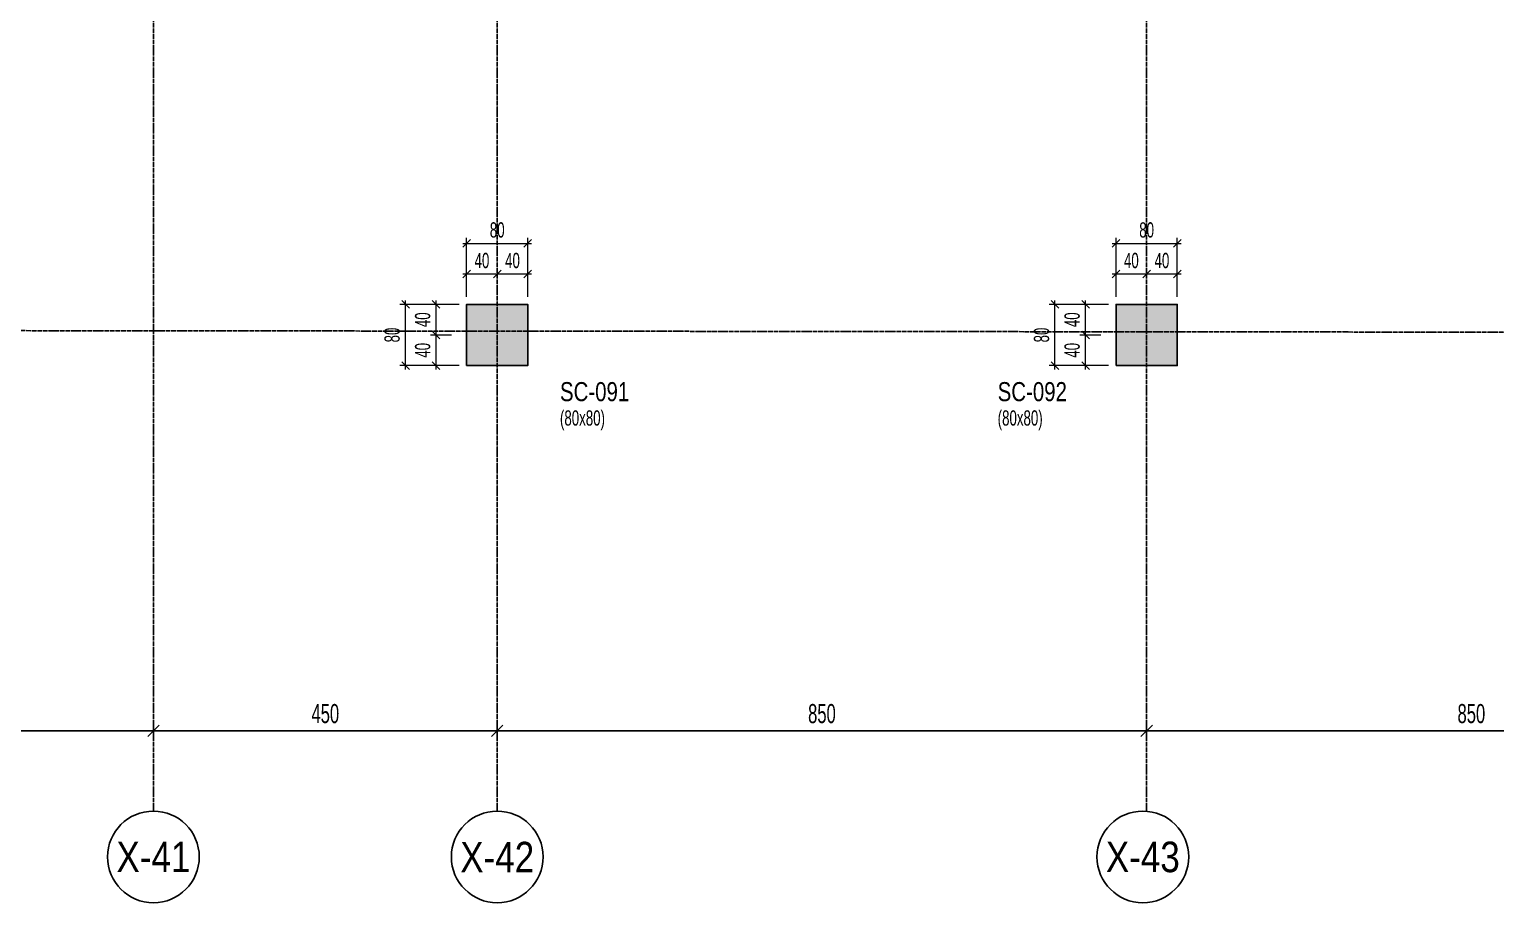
# Model space of a CAD drawing. Header units: millimetres. Extents: x -832 to 6845, y -750 to 4194.
# Drawn here: x 1088 to 3007, y -750 to 394 of the extents above; entities that cross this region are included whole.
import ezdxf
from ezdxf.enums import TextEntityAlignment as Align

# ---------------------------------------------------------------- set-up
doc = ezdxf.new("R2010")
doc.units = ezdxf.units.MM
doc.header["$LTSCALE"] = 100
doc.header["$PDSIZE"] = -100
doc.linetypes.add('DASHDOT', pattern=[2.4, 2, -0.2, 0, -0.2])
for name, color, linetype in [('AKS BALON_ULK', 9, 'Continuous'), ('AKS YAZI_ULK', 20, 'Continuous'), ('AKS_ULK', 8, 'DASHDOT'), ('KOLON-PERDE CEKIRDEK_ULK', 4, 'Continuous'), ('OLCU DIS_ULK', 7, 'Continuous'), ('TARAMA SOLID_ULK', 251, 'Continuous')]:
    doc.layers.add(name, color=color, linetype=linetype)
for name, color, linetype, lineweight in [('KOLON BOYUT_ULK', 255, 'Continuous', 13), ('KOLON ISIM_ULK', 91, 'Continuous', 13), ('OLCU IC_ULK', 146, 'Continuous', 18)]:
    doc.layers.add(name, color=color, linetype=linetype, lineweight=lineweight)
doc.styles.add('ULK-SIMPLXTW.shx', font='ARIALN.TTF')
doc.styles.add('ulkr-simplxtw.shx', font='ulkr-simplxtw.shx', dxfattribs={"width": 0.65})
doc.dimstyles.new('1-100-DIS_ULK', dxfattribs={"dimscale": 100, "dimtxt": 0.25, "dimasz": 0.15, "dimexe": 0.1, "dimexo": 0.1, "dimgap": 0.1, "dimtad": 1, "dimdec": 0, "dimzin": 9, "dimdsep": 46, "dimtxsty": 'ulkr-simplxtw.shx', "dimblk": 'OBLIQUE', "dimcen": 0.1, "dimdle": 0.11, "dimclrd": 256, "dimclre": 256, "dimclrt": 3, "dimadec": 0, "dimazin": 0, "dimtfac": 1, "dimtdec": 0, "dimtix": 1, "dimtmove": 1, "dimatfit": 3, "dimldrblk": 'OBLIQUE', "dimfxl": 1, "dimtolj": 1, "dimtzin": 12, "dimarcsym": 0})
doc.dimstyles.new('1-100-IC_ULK', dxfattribs={"dimscale": 10, "dimtxt": 2, "dimasz": 1, "dimexe": 0.75, "dimexo": 1, "dimgap": 0.75, "dimtad": 1, "dimdec": 1, "dimzin": 9, "dimdsep": 46, "dimtxsty": 'ulkr-simplxtw.shx', "dimblk": 'OBLIQUE', "dimcen": 0.1, "dimdle": 0.5, "dimclrd": 146, "dimclre": 146, "dimclrt": 2, "dimadec": 0, "dimazin": 2, "dimtfac": 1, "dimtdec": 1, "dimtix": 1, "dimtmove": 2, "dimatfit": 3, "dimldrblk": 'OBLIQUE', "dimfxl": 1, "dimtolj": 1, "dimtzin": 0, "dimlwd": -1, "dimlwe": -1, "dimarcsym": 0})

# ---------------------------------------------------------------- blocks, each defined once
blk = doc.blocks.new('AKS SEMBOL_ULK')
at = {"layer": 'AKS BALON_ULK', "linetype": 'ByBlock'}
blk.add_circle((0, -41.2), 60, dxfattribs=at)
at = {"layer": 'AKS YAZI_ULK', "style": 'ULK-SIMPLXTW.shx'}
blk.add_attdef('1', text='', height=40, dxfattribs=at).set_placement((0, -41.2), align=Align.MIDDLE)
blk = doc.blocks.new('_Oblique')
at = {"color": 0, "linetype": 'ByBlock', "lineweight": -2}
blk.add_line((-0.5, -0.5), (0.5, 0.5), dxfattribs=at)
blk = doc.blocks.new('*D948')
at = {"layer": 'Defpoints', "color": 0, "transparency": 16777216}
for p in [(2550, -505.3), (3400, -505.3), (3400, -525.3)]:
    blk.add_point(p, dxfattribs=at)
at = {"layer": 'OLCU DIS_ULK', "lineweight": -2, "transparency": 16777216}
for p, q in [((2550, -515.3), (2550, -535.3)), ((3400, -515.3), (3400, -535.3)), ((2539, -525.3), (3411, -525.3))]:
    blk.add_line(p, q, dxfattribs=at)
at = {"layer": 'OLCU DIS_ULK', "lineweight": -2, "transparency": 16777216, "xscale": 15, "yscale": 15, "zscale": 15, "rotation": 180}
blk.add_blockref('_Oblique', (2550, -525.3), dxfattribs=at)
at = {"layer": 'OLCU DIS_ULK', "lineweight": -2, "transparency": 16777216, "xscale": 15, "yscale": 15, "zscale": 15}
blk.add_blockref('_Oblique', (3400, -525.3), dxfattribs=at)
at = {"layer": 'OLCU DIS_ULK', "color": 3, "transparency": 16777216, "insert": (2975, -502.8), "char_height": 25, "attachment_point": 5, "style": 'ulkr-simplxtw.shx'}
blk.add_mtext('\\A1;850', dxfattribs=at)
blk = doc.blocks.new('*D950')
at = {"layer": 'Defpoints', "color": 0, "transparency": 16777216}
for p in [(1700, -505.3), (2550, -505.3), (2550, -525.3)]:
    blk.add_point(p, dxfattribs=at)
at = {"layer": 'OLCU DIS_ULK', "lineweight": -2, "transparency": 16777216}
for p, q in [((1700, -515.3), (1700, -535.3)), ((2550, -515.3), (2550, -535.3)), ((1689, -525.3), (2561, -525.3))]:
    blk.add_line(p, q, dxfattribs=at)
at = {"layer": 'OLCU DIS_ULK', "lineweight": -2, "transparency": 16777216, "xscale": 15, "yscale": 15, "zscale": 15, "rotation": 180}
blk.add_blockref('_Oblique', (1700, -525.3), dxfattribs=at)
at = {"layer": 'OLCU DIS_ULK', "lineweight": -2, "transparency": 16777216, "xscale": 15, "yscale": 15, "zscale": 15}
blk.add_blockref('_Oblique', (2550, -525.3), dxfattribs=at)
at = {"layer": 'OLCU DIS_ULK', "color": 3, "transparency": 16777216, "insert": (2125, -502.8), "char_height": 25, "attachment_point": 5, "style": 'ulkr-simplxtw.shx'}
blk.add_mtext('\\A1;850', dxfattribs=at)
blk = doc.blocks.new('*D952')
at = {"layer": 'Defpoints', "color": 0, "transparency": 16777216}
for p in [(850, -505.3), (1250, -505.3), (1250, -525.3)]:
    blk.add_point(p, dxfattribs=at)
at = {"layer": 'OLCU DIS_ULK', "lineweight": -2, "transparency": 16777216}
for p, q in [((850, -515.3), (850, -535.3)), ((1250, -515.3), (1250, -535.3)), ((839, -525.3), (1261, -525.3))]:
    blk.add_line(p, q, dxfattribs=at)
at = {"layer": 'OLCU DIS_ULK', "lineweight": -2, "transparency": 16777216, "xscale": 15, "yscale": 15, "zscale": 15, "rotation": 180}
blk.add_blockref('_Oblique', (850, -525.3), dxfattribs=at)
at = {"layer": 'OLCU DIS_ULK', "lineweight": -2, "transparency": 16777216, "xscale": 15, "yscale": 15, "zscale": 15}
blk.add_blockref('_Oblique', (1250, -525.3), dxfattribs=at)
at = {"layer": 'OLCU DIS_ULK', "color": 3, "transparency": 16777216, "insert": (1050, -502.8), "char_height": 25, "attachment_point": 5, "style": 'ulkr-simplxtw.shx'}
blk.add_mtext('\\A1;400', dxfattribs=at)
blk = doc.blocks.new('*D962')
at = {"layer": 'Defpoints', "color": 0, "transparency": 16777216}
for p in [(1250, -505.3), (1700, -505.3), (1700, -525.3)]:
    blk.add_point(p, dxfattribs=at)
at = {"layer": 'OLCU DIS_ULK', "lineweight": -2, "transparency": 16777216}
for p, q in [((1250, -515.3), (1250, -535.3)), ((1700, -515.3), (1700, -535.3)), ((1239, -525.3), (1711, -525.3))]:
    blk.add_line(p, q, dxfattribs=at)
at = {"layer": 'OLCU DIS_ULK', "lineweight": -2, "transparency": 16777216, "xscale": 15, "yscale": 15, "zscale": 15, "rotation": 180}
blk.add_blockref('_Oblique', (1250, -525.3), dxfattribs=at)
at = {"layer": 'OLCU DIS_ULK', "lineweight": -2, "transparency": 16777216, "xscale": 15, "yscale": 15, "zscale": 15}
blk.add_blockref('_Oblique', (1700, -525.3), dxfattribs=at)
at = {"layer": 'OLCU DIS_ULK', "color": 3, "transparency": 16777216, "insert": (1475, -502.8), "char_height": 25, "attachment_point": 5, "style": 'ulkr-simplxtw.shx'}
blk.add_mtext('\\A1;450', dxfattribs=at)
blk = doc.blocks.new('*U12')
at = {"layer": 'KOLON BOYUT_ULK', "style": 'ulkr-simplxtw.shx', "width": 0.65}
blk.add_attdef('2', text='', height=20, dxfattribs=at).set_placement((0, -37), align=Align.TOP_LEFT)
at = {"layer": 'KOLON ISIM_ULK', "style": 'ulkr-simplxtw.shx', "width": 0.8}
blk.add_attdef('1', text='', height=25, dxfattribs=at).set_placement((0, 0), align=Align.TOP_LEFT)
blk = doc.blocks.new('*D974')
at = {"layer": 'Defpoints', "color": 0, "transparency": 16777216}
for p in [(2470, 33.2), (2510, 33.2), (2500, -6.8)]:
    blk.add_point(p, dxfattribs=at)
at = {"layer": 'OLCU IC_ULK', "color": 146, "linetype": 'Continuous', "transparency": 16777216}
for p, q in [((2500, 33.2), (2462.5, 33.2)), ((2490, -6.8), (2462.5, -6.8))]:
    blk.add_line(p, q, dxfattribs=at)
at = {"layer": 'OLCU IC_ULK', "color": 146, "transparency": 16777216}
blk.add_line((2470, -11.8), (2470, 38.2), dxfattribs=at)
at = {"layer": 'OLCU IC_ULK', "color": 146, "transparency": 16777216, "xscale": 10, "yscale": 10, "zscale": 10}
for p, rotation in [((2470, 33.2), 90), ((2470, -6.8), 270)]:
    blk.add_blockref('_Oblique', p, dxfattribs=dict(at, rotation=rotation))
at = {"layer": 'OLCU IC_ULK', "color": 2, "transparency": 16777216, "insert": (2452.5, 13.2), "char_height": 20, "attachment_point": 5, "rotation": 90, "style": 'ulkr-simplxtw.shx'}
blk.add_mtext('\\A1;40', dxfattribs=at)
blk = doc.blocks.new('*D975')
at = {"layer": 'Defpoints', "color": 0, "transparency": 16777216}
for p in [(2470, -6.8), (2500, -6.8), (2510, -46.8)]:
    blk.add_point(p, dxfattribs=at)
at = {"layer": 'OLCU IC_ULK', "color": 146, "linetype": 'Continuous', "transparency": 16777216}
for p, q in [((2490, -6.8), (2462.5, -6.8)), ((2500, -46.8), (2462.5, -46.8))]:
    blk.add_line(p, q, dxfattribs=at)
at = {"layer": 'OLCU IC_ULK', "color": 146, "transparency": 16777216}
blk.add_line((2470, -51.8), (2470, -1.8), dxfattribs=at)
at = {"layer": 'OLCU IC_ULK', "color": 146, "transparency": 16777216, "xscale": 10, "yscale": 10, "zscale": 10}
for p, rotation in [((2470, -6.8), 90), ((2470, -46.8), 270)]:
    blk.add_blockref('_Oblique', p, dxfattribs=dict(at, rotation=rotation))
at = {"layer": 'OLCU IC_ULK', "color": 2, "transparency": 16777216, "insert": (2452.5, -26.8), "char_height": 20, "attachment_point": 5, "rotation": 90, "style": 'ulkr-simplxtw.shx'}
blk.add_mtext('\\A1;40', dxfattribs=at)
blk = doc.blocks.new('*D976')
at = {"layer": 'Defpoints', "color": 0, "transparency": 16777216}
for p in [(2430, 33.2), (2510, 33.2), (2510, -46.8)]:
    blk.add_point(p, dxfattribs=at)
at = {"layer": 'OLCU IC_ULK', "color": 146, "linetype": 'Continuous', "transparency": 16777216}
for p, q in [((2500, 33.2), (2422.5, 33.2)), ((2500, -46.8), (2422.5, -46.8))]:
    blk.add_line(p, q, dxfattribs=at)
at = {"layer": 'OLCU IC_ULK', "color": 146, "transparency": 16777216}
blk.add_line((2430, -51.8), (2430, 38.2), dxfattribs=at)
at = {"layer": 'OLCU IC_ULK', "color": 146, "transparency": 16777216, "xscale": 10, "yscale": 10, "zscale": 10}
for p, rotation in [((2430, 33.2), 90), ((2430, -46.8), 270)]:
    blk.add_blockref('_Oblique', p, dxfattribs=dict(at, rotation=rotation))
at = {"layer": 'OLCU IC_ULK', "color": 2, "transparency": 16777216, "insert": (2412.5, -6.8), "char_height": 20, "attachment_point": 5, "rotation": 90, "style": 'ulkr-simplxtw.shx'}
blk.add_mtext('\\A1;80', dxfattribs=at)
blk = doc.blocks.new('*D977')
at = {"layer": 'Defpoints', "color": 0, "transparency": 16777216}
for p in [(2550, 73.2), (2550, 73.2), (2510, 33.2)]:
    blk.add_point(p, dxfattribs=at)
at = {"layer": 'OLCU IC_ULK', "color": 146, "linetype": 'Continuous', "transparency": 16777216}
for p, q in [((2510, 43.2), (2510, 80.7)), ((2550, 63.2), (2550, 65.7))]:
    blk.add_line(p, q, dxfattribs=at)
at = {"layer": 'OLCU IC_ULK', "color": 146, "transparency": 16777216}
blk.add_line((2505, 73.2), (2555, 73.2), dxfattribs=at)
at = {"layer": 'OLCU IC_ULK', "color": 146, "transparency": 16777216, "xscale": 10, "yscale": 10, "zscale": 10, "rotation": 180}
blk.add_blockref('_Oblique', (2510, 73.2), dxfattribs=at)
at = {"layer": 'OLCU IC_ULK', "color": 146, "transparency": 16777216, "xscale": 10, "yscale": 10, "zscale": 10}
blk.add_blockref('_Oblique', (2550, 73.2), dxfattribs=at)
at = {"layer": 'OLCU IC_ULK', "color": 2, "transparency": 16777216, "insert": (2530, 90.7), "char_height": 20, "attachment_point": 5, "style": 'ulkr-simplxtw.shx'}
blk.add_mtext('\\A1;40', dxfattribs=at)
blk = doc.blocks.new('*D978')
at = {"layer": 'Defpoints', "color": 0, "transparency": 16777216}
for p in [(2550, 73.2), (2590, 73.2), (2590, 33.2)]:
    blk.add_point(p, dxfattribs=at)
at = {"layer": 'OLCU IC_ULK', "color": 146, "linetype": 'Continuous', "transparency": 16777216}
for p, q in [((2590, 43.2), (2590, 80.7)), ((2550, 63.2), (2550, 65.7))]:
    blk.add_line(p, q, dxfattribs=at)
at = {"layer": 'OLCU IC_ULK', "color": 146, "transparency": 16777216}
blk.add_line((2545, 73.2), (2595, 73.2), dxfattribs=at)
at = {"layer": 'OLCU IC_ULK', "color": 146, "transparency": 16777216, "xscale": 10, "yscale": 10, "zscale": 10, "rotation": 180}
blk.add_blockref('_Oblique', (2550, 73.2), dxfattribs=at)
at = {"layer": 'OLCU IC_ULK', "color": 146, "transparency": 16777216, "xscale": 10, "yscale": 10, "zscale": 10}
blk.add_blockref('_Oblique', (2590, 73.2), dxfattribs=at)
at = {"layer": 'OLCU IC_ULK', "color": 2, "transparency": 16777216, "insert": (2570, 90.7), "char_height": 20, "attachment_point": 5, "style": 'ulkr-simplxtw.shx'}
blk.add_mtext('\\A1;40', dxfattribs=at)
blk = doc.blocks.new('*D979')
at = {"layer": 'Defpoints', "color": 0, "transparency": 16777216}
for p in [(2590, 113.2), (2510, 33.2), (2590, 33.2)]:
    blk.add_point(p, dxfattribs=at)
at = {"layer": 'OLCU IC_ULK', "color": 146, "linetype": 'Continuous', "transparency": 16777216}
for p, q in [((2510, 43.2), (2510, 120.7)), ((2590, 43.2), (2590, 120.7))]:
    blk.add_line(p, q, dxfattribs=at)
at = {"layer": 'OLCU IC_ULK', "color": 146, "transparency": 16777216}
blk.add_line((2505, 113.2), (2595, 113.2), dxfattribs=at)
at = {"layer": 'OLCU IC_ULK', "color": 146, "transparency": 16777216, "xscale": 10, "yscale": 10, "zscale": 10, "rotation": 180}
blk.add_blockref('_Oblique', (2510, 113.2), dxfattribs=at)
at = {"layer": 'OLCU IC_ULK', "color": 146, "transparency": 16777216, "xscale": 10, "yscale": 10, "zscale": 10}
blk.add_blockref('_Oblique', (2590, 113.2), dxfattribs=at)
at = {"layer": 'OLCU IC_ULK', "color": 2, "transparency": 16777216, "insert": (2550, 130.7), "char_height": 20, "attachment_point": 5, "style": 'ulkr-simplxtw.shx'}
blk.add_mtext('\\A1;80', dxfattribs=at)
blk = doc.blocks.new('*D980')
at = {"layer": 'Defpoints', "color": 0, "transparency": 16777216}
for p in [(1620, 33.2), (1660, 33.2), (1650, -6.8)]:
    blk.add_point(p, dxfattribs=at)
at = {"layer": 'OLCU IC_ULK', "color": 146, "linetype": 'Continuous', "transparency": 16777216}
for p, q in [((1650, 33.2), (1612.5, 33.2)), ((1640, -6.8), (1612.5, -6.8))]:
    blk.add_line(p, q, dxfattribs=at)
at = {"layer": 'OLCU IC_ULK', "color": 146, "transparency": 16777216}
blk.add_line((1620, -11.8), (1620, 38.2), dxfattribs=at)
at = {"layer": 'OLCU IC_ULK', "color": 146, "transparency": 16777216, "xscale": 10, "yscale": 10, "zscale": 10}
for p, rotation in [((1620, 33.2), 90), ((1620, -6.8), 270)]:
    blk.add_blockref('_Oblique', p, dxfattribs=dict(at, rotation=rotation))
at = {"layer": 'OLCU IC_ULK', "color": 2, "transparency": 16777216, "insert": (1602.5, 13.2), "char_height": 20, "attachment_point": 5, "rotation": 90, "style": 'ulkr-simplxtw.shx'}
blk.add_mtext('\\A1;40', dxfattribs=at)
blk = doc.blocks.new('*D981')
at = {"layer": 'Defpoints', "color": 0, "transparency": 16777216}
for p in [(1620, -6.8), (1650, -6.8), (1660, -46.8)]:
    blk.add_point(p, dxfattribs=at)
at = {"layer": 'OLCU IC_ULK', "color": 146, "linetype": 'Continuous', "transparency": 16777216}
for p, q in [((1640, -6.8), (1612.5, -6.8)), ((1650, -46.8), (1612.5, -46.8))]:
    blk.add_line(p, q, dxfattribs=at)
at = {"layer": 'OLCU IC_ULK', "color": 146, "transparency": 16777216}
blk.add_line((1620, -51.8), (1620, -1.8), dxfattribs=at)
at = {"layer": 'OLCU IC_ULK', "color": 146, "transparency": 16777216, "xscale": 10, "yscale": 10, "zscale": 10}
for p, rotation in [((1620, -6.8), 90), ((1620, -46.8), 270)]:
    blk.add_blockref('_Oblique', p, dxfattribs=dict(at, rotation=rotation))
at = {"layer": 'OLCU IC_ULK', "color": 2, "transparency": 16777216, "insert": (1602.5, -26.8), "char_height": 20, "attachment_point": 5, "rotation": 90, "style": 'ulkr-simplxtw.shx'}
blk.add_mtext('\\A1;40', dxfattribs=at)
blk = doc.blocks.new('*D982')
at = {"layer": 'Defpoints', "color": 0, "transparency": 16777216}
for p in [(1580, 33.2), (1660, 33.2), (1660, -46.8)]:
    blk.add_point(p, dxfattribs=at)
at = {"layer": 'OLCU IC_ULK', "color": 146, "linetype": 'Continuous', "transparency": 16777216}
for p, q in [((1650, 33.2), (1572.5, 33.2)), ((1650, -46.8), (1572.5, -46.8))]:
    blk.add_line(p, q, dxfattribs=at)
at = {"layer": 'OLCU IC_ULK', "color": 146, "transparency": 16777216}
blk.add_line((1580, -51.8), (1580, 38.2), dxfattribs=at)
at = {"layer": 'OLCU IC_ULK', "color": 146, "transparency": 16777216, "xscale": 10, "yscale": 10, "zscale": 10}
for p, rotation in [((1580, 33.2), 90), ((1580, -46.8), 270)]:
    blk.add_blockref('_Oblique', p, dxfattribs=dict(at, rotation=rotation))
at = {"layer": 'OLCU IC_ULK', "color": 2, "transparency": 16777216, "insert": (1562.5, -6.8), "char_height": 20, "attachment_point": 5, "rotation": 90, "style": 'ulkr-simplxtw.shx'}
blk.add_mtext('\\A1;80', dxfattribs=at)
blk = doc.blocks.new('*D983')
at = {"layer": 'Defpoints', "color": 0, "transparency": 16777216}
for p in [(1700, 73.2), (1700, 73.2), (1660, 33.2)]:
    blk.add_point(p, dxfattribs=at)
at = {"layer": 'OLCU IC_ULK', "color": 146, "linetype": 'Continuous', "transparency": 16777216}
for p, q in [((1660, 43.2), (1660, 80.7)), ((1700, 63.2), (1700, 65.7))]:
    blk.add_line(p, q, dxfattribs=at)
at = {"layer": 'OLCU IC_ULK', "color": 146, "transparency": 16777216}
blk.add_line((1655, 73.2), (1705, 73.2), dxfattribs=at)
at = {"layer": 'OLCU IC_ULK', "color": 146, "transparency": 16777216, "xscale": 10, "yscale": 10, "zscale": 10, "rotation": 180}
blk.add_blockref('_Oblique', (1660, 73.2), dxfattribs=at)
at = {"layer": 'OLCU IC_ULK', "color": 146, "transparency": 16777216, "xscale": 10, "yscale": 10, "zscale": 10}
blk.add_blockref('_Oblique', (1700, 73.2), dxfattribs=at)
at = {"layer": 'OLCU IC_ULK', "color": 2, "transparency": 16777216, "insert": (1680, 90.7), "char_height": 20, "attachment_point": 5, "style": 'ulkr-simplxtw.shx'}
blk.add_mtext('\\A1;40', dxfattribs=at)
blk = doc.blocks.new('*D984')
at = {"layer": 'Defpoints', "color": 0, "transparency": 16777216}
for p in [(1700, 73.2), (1740, 73.2), (1740, 33.2)]:
    blk.add_point(p, dxfattribs=at)
at = {"layer": 'OLCU IC_ULK', "color": 146, "linetype": 'Continuous', "transparency": 16777216}
for p, q in [((1740, 43.2), (1740, 80.7)), ((1700, 63.2), (1700, 65.7))]:
    blk.add_line(p, q, dxfattribs=at)
at = {"layer": 'OLCU IC_ULK', "color": 146, "transparency": 16777216}
blk.add_line((1695, 73.2), (1745, 73.2), dxfattribs=at)
at = {"layer": 'OLCU IC_ULK', "color": 146, "transparency": 16777216, "xscale": 10, "yscale": 10, "zscale": 10, "rotation": 180}
blk.add_blockref('_Oblique', (1700, 73.2), dxfattribs=at)
at = {"layer": 'OLCU IC_ULK', "color": 146, "transparency": 16777216, "xscale": 10, "yscale": 10, "zscale": 10}
blk.add_blockref('_Oblique', (1740, 73.2), dxfattribs=at)
at = {"layer": 'OLCU IC_ULK', "color": 2, "transparency": 16777216, "insert": (1720, 90.7), "char_height": 20, "attachment_point": 5, "style": 'ulkr-simplxtw.shx'}
blk.add_mtext('\\A1;40', dxfattribs=at)
blk = doc.blocks.new('*D985')
at = {"layer": 'Defpoints', "color": 0, "transparency": 16777216}
for p in [(1740, 113.2), (1660, 33.2), (1740, 33.2)]:
    blk.add_point(p, dxfattribs=at)
at = {"layer": 'OLCU IC_ULK', "color": 146, "linetype": 'Continuous', "transparency": 16777216}
for p, q in [((1660, 43.2), (1660, 120.7)), ((1740, 43.2), (1740, 120.7))]:
    blk.add_line(p, q, dxfattribs=at)
at = {"layer": 'OLCU IC_ULK', "color": 146, "transparency": 16777216}
blk.add_line((1655, 113.2), (1745, 113.2), dxfattribs=at)
at = {"layer": 'OLCU IC_ULK', "color": 146, "transparency": 16777216, "xscale": 10, "yscale": 10, "zscale": 10, "rotation": 180}
blk.add_blockref('_Oblique', (1660, 113.2), dxfattribs=at)
at = {"layer": 'OLCU IC_ULK', "color": 146, "transparency": 16777216, "xscale": 10, "yscale": 10, "zscale": 10}
blk.add_blockref('_Oblique', (1740, 113.2), dxfattribs=at)
at = {"layer": 'OLCU IC_ULK', "color": 2, "transparency": 16777216, "insert": (1700, 130.7), "char_height": 20, "attachment_point": 5, "style": 'ulkr-simplxtw.shx'}
blk.add_mtext('\\A1;80', dxfattribs=at)

msp = doc.modelspace()

# ---------------------------------------------------------------- hatches: boundary and pattern name
at = {"layer": 'TARAMA SOLID_ULK'}
h = msp.add_hatch(color=256, dxfattribs=at)
h.dxf.hatch_style = 1
h.paths.add_polyline_path([(1660, -46.78), (1740, -46.78), (1740, 33.22), (1660, 33.22)])
h = msp.add_hatch(color=256, dxfattribs=at)
h.dxf.hatch_style = 1
h.paths.add_polyline_path([(2510, -46.78), (2590, -46.78), (2590, 33.22), (2510, 33.22)])

# ---------------------------------------------------------------- linework, layer by layer
at = {"layer": 'AKS_ULK', "ltscale": 0.03}
for points in [[(1250, 4073.81), (1250, -630.29)], [(1700, 4073.81), (1700, -630.29)], [(2550, 4073.81), (2550, -630.29)], [(6725.24, -6.78), (-711.61, 0.72)]]:
    msp.add_lwpolyline(points, dxfattribs=at)
at = {"layer": 'KOLON-PERDE CEKIRDEK_ULK'}
for points in [[(1660, -46.78), (1740, -46.78), (1740, 33.22), (1660, 33.22)], [(2510, -46.78), (2590, -46.78), (2590, 33.22), (2510, 33.22)]]:
    msp.add_lwpolyline(points, close=True, dxfattribs=at)

# ---------------------------------------------------------------- block references
at = {"layer": 'AKS_ULK', "linetype": 'ByBlock'}
ref = msp.add_blockref('AKS SEMBOL_ULK', (1250, -731.54), dxfattribs=dict(at, xscale=-1, rotation=180))
ref.add_attrib('1', 'X-41', dxfattribs={"layer": 'AKS YAZI_ULK', "height": 40, "style": 'ULK-SIMPLXTW.shx'}).set_placement((1250, -690.29), align=Align.MIDDLE)
ref = msp.add_blockref('AKS SEMBOL_ULK', (1700, -731.54), dxfattribs=dict(at, xscale=-1, rotation=180))
ref.add_attrib('1', 'X-42', dxfattribs={"layer": 'AKS YAZI_ULK', "height": 40, "style": 'ULK-SIMPLXTW.shx'}).set_placement((1700, -690.29), align=Align.MIDDLE)
ref = msp.add_blockref('AKS SEMBOL_ULK', (2545, -731.54), dxfattribs=dict(at, xscale=-1, rotation=180))
ref.add_attrib('1', 'X-43', dxfattribs={"layer": 'AKS YAZI_ULK', "height": 40, "style": 'ULK-SIMPLXTW.shx'}).set_placement((2545, -690.29), align=Align.MIDDLE)
at = {"layer": 'KOLON ISIM_ULK'}
for p, values in [((1782.11, -68.45), {'1': 'SC-091', '2': '(80x80)'}), ((2355, -68.45), {'1': 'SC-092', '2': '(80x80)'})]:
    msp.add_blockref('*U12', p, dxfattribs=at).add_auto_attribs(values)

# ---------------------------------------------------------------- dimensions: what is measured, and where the dimension line sits
at = {"layer": 'OLCU DIS_ULK'}
for base, p1, p2, picture, middle in [((1250, -525.29), (850, -505.29), (1250, -505.29), '*D952', (1050, -502.79)), ((1700, -525.29), (1250, -505.29), (1700, -505.29), '*D962', (1475, -502.79)), ((2550, -525.29), (1700, -505.29), (2550, -505.29), '*D950', (2125, -502.79)), ((3400, -525.29), (2550, -505.29), (3400, -505.29), '*D948', (2975, -502.79))]:
    dim = msp.add_linear_dim(base=base, p1=p1, p2=p2, dimstyle='1-100-DIS_ULK', dxfattribs=at)
    dim.commit()
    dim.dimension.update_dxf_attribs({"geometry": picture, "text_midpoint": middle})
at = {"layer": 'OLCU IC_ULK'}
for base, p1, p2, picture, middle in [((1740, 113.22), (1660, 33.22), (1740, 33.22), '*D985', (1700, 130.72)), ((2590, 113.22), (2510, 33.22), (2590, 33.22), '*D979', (2550, 130.72)), ((1700, 73.22), (1660, 33.22), (1700, 73.22), '*D983', (1680, 90.72)), ((1740, 73.22), (1700, 73.22), (1740, 33.22), '*D984', (1720, 90.72)), ((2550, 73.22), (2510, 33.22), (2550, 73.22), '*D977', (2530, 90.72)), ((2590, 73.22), (2550, 73.22), (2590, 33.22), '*D978', (2570, 90.72))]:
    dim = msp.add_linear_dim(base=base, p1=p1, p2=p2, dimstyle='1-100-IC_ULK', dxfattribs=at)
    dim.commit()
    dim.dimension.update_dxf_attribs({"geometry": picture, "text_midpoint": middle})
for base, p1, p2, picture, middle in [((1580, 33.22), (1660, -46.78), (1660, 33.22), '*D982', (1562.5, -6.78)), ((1620, 33.22), (1650, -6.78), (1660, 33.22), '*D980', (1602.5, 13.22)), ((2430, 33.22), (2510, -46.78), (2510, 33.22), '*D976', (2412.5, -6.78)), ((2470, 33.22), (2500, -6.78), (2510, 33.22), '*D974', (2452.5, 13.22)), ((1620, -6.78), (1660, -46.78), (1650, -6.78), '*D981', (1602.5, -26.78)), ((2470, -6.78), (2510, -46.78), (2500, -6.78), '*D975', (2452.5, -26.78))]:
    dim = msp.add_linear_dim(base=base, p1=p1, p2=p2, angle=90, dimstyle='1-100-IC_ULK', dxfattribs=at)
    dim.commit()
    dim.dimension.update_dxf_attribs({"geometry": picture, "text_midpoint": middle})

doc.saveas('drawing.dxf')
